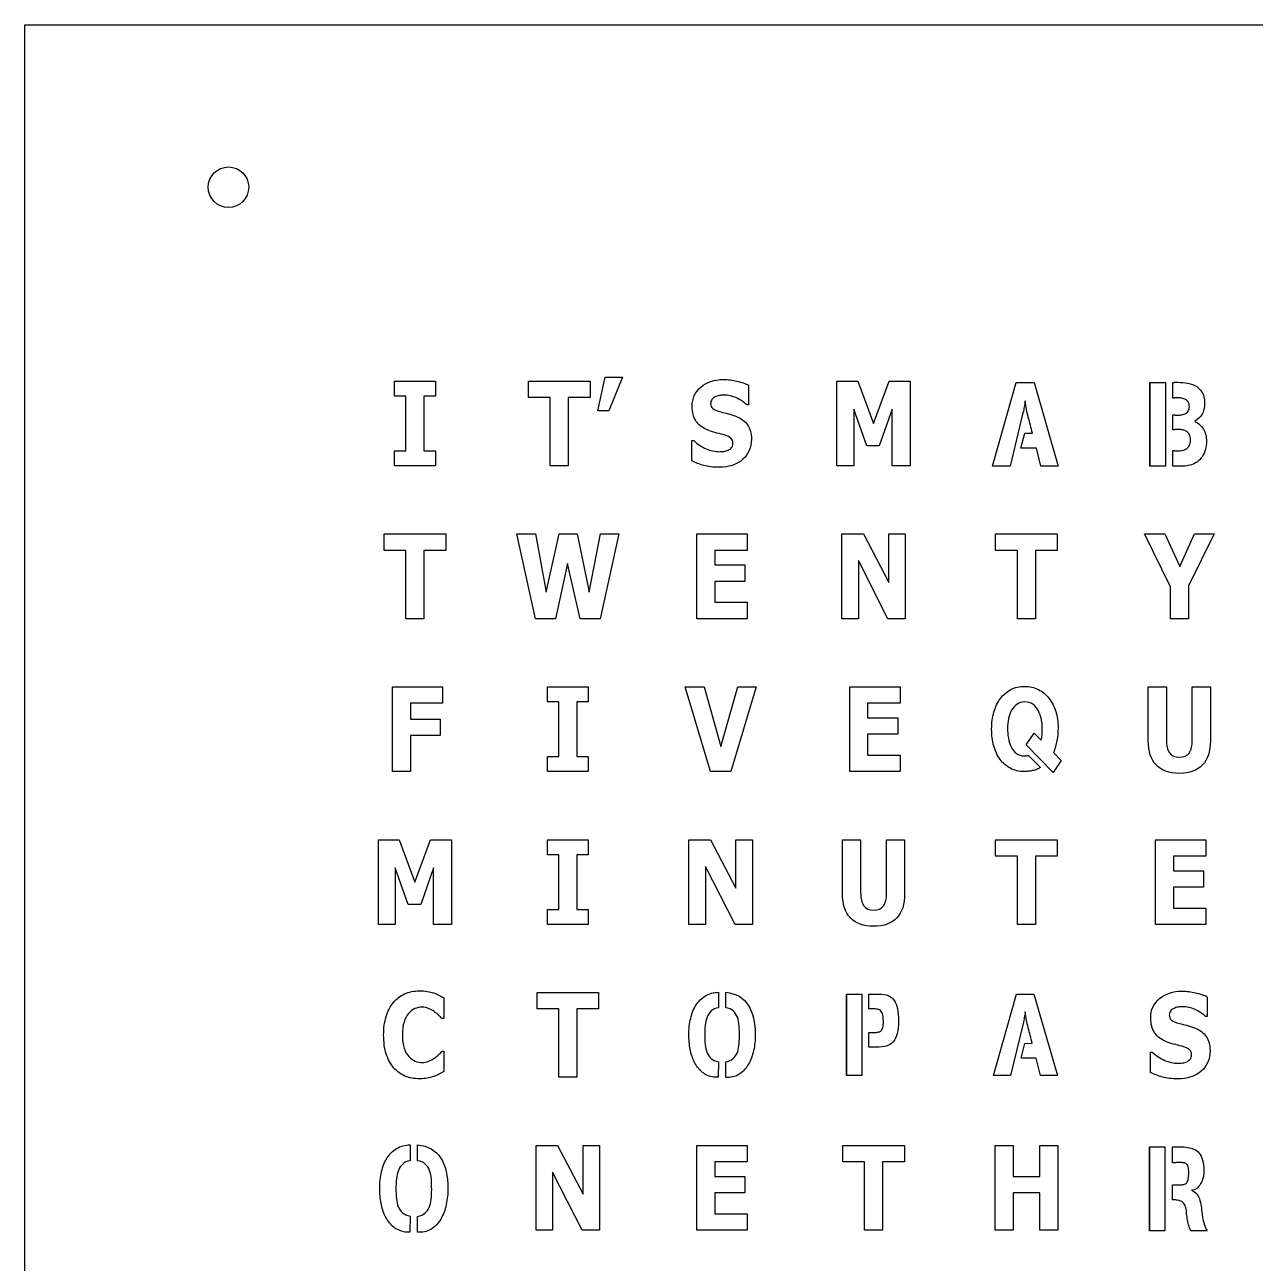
# Model space of a CAD drawing. Extents: x -435 to 1188, y -708 to 905.
# Drawn here: x -378.4 to 1.7, y 522.2 to 904.7 of the extents above; entities that cross this region are included whole.
import ezdxf

# ---------------------------------------------------------------- set-up
doc = ezdxf.new("R2010")
doc.units = 0
doc.layers.add('Layer_1', color=7, linetype='CONTINUOUS')

msp = doc.modelspace()

# ---------------------------------------------------------------- linework, layer by layer
at = {"layer": 'Layer_1', "color": 6}
for points in [[(-378.412518, 904.727591), (386.65832, 904.727591), (386.65832, 139.656753), (-378.412518, 139.656753)], [(-309.225001, 854.553339)]]:
    msp.add_lwpolyline(points, close=True, dxfattribs=at)
at = {"layer": 'Layer_1', "color": 1}
for points in [[(-193.81425, 795.84628), (-198.028747, 785.495624), (-201.417622, 785.495624), (-199.14438, 795.84628)], [(-251.563664, 768.503564), (-264.193469, 768.503564), (-264.193469, 773.14322), (-260.659544, 773.14322), (-260.659544, 790.02952), (-264.193469, 790.02952), (-264.193469, 794.668878), (-251.563664, 794.668878), (-251.563664, 790.02952), (-255.097589, 790.02952), (-255.097589, 773.14322), (-251.563664, 773.14322)], [(-203.793637, 789.608148), (-210.528494, 789.608148), (-210.528494, 768.504164), (-216.090547, 768.504164), (-216.090547, 789.608148), (-222.825419, 789.608148), (-222.825419, 794.66827), (-203.793637, 794.66827)], [(-104.893996, 768.503564), (-110.427353, 768.503564), (-110.427353, 786.022945), (-114.424823, 774.653525), (-118.262551, 774.653525), (-122.260321, 786.022945), (-122.260321, 768.503564), (-127.503578, 768.503564), (-127.503578, 794.66887), (-121.043828, 794.66887), (-116.191441, 781.542337), (-111.353948, 794.66887), (-104.893996, 794.66887)], [(-30.815304, 794.281203), (-25.998804, 794.281203), (-25.998804, 768.352816), (-30.815304, 768.352816)], [(-30.815304, 768.352816), (-30.815304, 794.281203)], [(-153.945098, 776.727534)], [(-13.696854, 773.567964)], [(-248.362413, 742.381647), (-255.097276, 742.381647), (-255.097276, 721.277651), (-260.659332, 721.277651), (-260.659332, 742.381647), (-267.394195, 742.381647), (-267.394195, 747.441762), (-248.362413, 747.441762)], [(-194.871487, 747.44236), (-200.679676, 721.277053), (-206.845512, 721.277053), (-210.702217, 738.322392), (-214.47309, 721.277053), (-220.623846, 721.277053), (-226.432091, 747.44236), (-220.627049, 747.44236), (-217.318025, 729.430443), (-213.338466, 747.44236), (-207.791206, 747.44236), (-204.015543, 729.430443), (-200.541685, 747.44236)], [(-155.205553, 721.27735), (-170.804268, 721.27735), (-170.804268, 747.442661), (-155.205553, 747.442661), (-155.205553, 742.381347), (-165.271124, 742.381347), (-165.271124, 737.865844), (-155.929238, 737.865844), (-155.929238, 732.804326), (-165.271124, 732.804326), (-165.271124, 726.337473), (-155.205553, 726.337473)], [(-106.392983, 721.27735), (-111.752391, 721.27735), (-120.906369, 739.236191), (-120.906369, 721.27735), (-126.00445, 721.27735), (-126.00445, 747.442661), (-119.355789, 747.442661), (-111.491376, 732.453445), (-111.491376, 747.442661), (-106.392983, 747.442661)], [(-59.456665, 742.381647), (-66.191244, 742.381647), (-66.191244, 721.277651), (-71.753499, 721.277651), (-71.753499, 742.381647), (-78.488362, 742.381647), (-78.488362, 747.441762), (-59.456665, 747.441762)], [(-10.947883, 747.44236), (-18.899235, 731.39879), (-18.899235, 721.277053), (-24.461291, 721.277053), (-24.461291, 731.082798), (-32.543518, 747.44236), (-26.210806, 747.44236), (-21.56125, 737.34872), (-17.065843, 747.44236)], [(-249.317688, 695.155135), (-259.2396, 695.155135), (-259.2396, 690.287652), (-250.042564, 690.287652), (-250.042564, 685.226434), (-259.2396, 685.226434), (-259.2396, 674.05115), (-264.771553, 674.05115), (-264.771553, 700.215253), (-249.317688, 700.215253)], [(-204.337134, 674.05085), (-216.966954, 674.05085), (-216.966954, 678.690198), (-213.43303, 678.690198), (-213.43303, 695.576494), (-216.966954, 695.576494), (-216.966954, 700.216151), (-204.337134, 700.216151), (-204.337134, 695.576494), (-207.871058, 695.576494), (-207.871058, 678.690198), (-204.337134, 678.690198)], [(-152.446082, 700.215851), (-160.310466, 674.050549), (-166.539487, 674.050549), (-174.403899, 700.215851), (-168.560816, 700.215851), (-163.347676, 681.848053), (-158.135301, 700.215851)], [(-107.979052, 674.05085), (-123.577682, 674.05085), (-123.577682, 700.216151), (-107.979052, 700.216151), (-107.979052, 695.154838), (-118.044595, 695.154838), (-118.044595, 690.639335), (-108.702709, 690.639335), (-108.702709, 685.578018), (-118.044595, 685.578018), (-118.044595, 679.110964), (-107.979052, 679.110964)], [(-246.573524, 626.824323), (-252.106866, 626.824323), (-252.106866, 644.343417), (-256.104454, 632.974285), (-259.942054, 632.974285), (-263.939839, 644.343417), (-263.939839, 626.824323), (-269.183112, 626.824323), (-269.183112, 652.989642), (-262.723351, 652.989642), (-257.870948, 639.863007), (-253.033455, 652.989642), (-246.573524, 652.989642)], [(-204.337134, 626.824323), (-216.966954, 626.824323), (-216.966954, 631.463703), (-213.43303, 631.463703), (-213.43303, 648.349976), (-216.966954, 648.349976), (-216.966954, 652.989642), (-204.337134, 652.989642), (-204.337134, 648.349976), (-207.871058, 648.349976), (-207.871058, 631.463703), (-204.337134, 631.463703)], [(-153.619483, 626.824323), (-158.97892, 626.824323), (-168.132869, 644.783173), (-168.132869, 626.824323), (-173.23098, 626.824323), (-173.23098, 652.989642), (-166.58229, 652.989642), (-158.717906, 638.000418), (-158.717906, 652.989642), (-153.619483, 652.989642)], [(-59.456665, 647.928626), (-66.191244, 647.928626), (-66.191244, 626.824635), (-71.753499, 626.824635), (-71.753499, 647.928626), (-78.488362, 647.928626), (-78.488362, 652.988741), (-59.456665, 652.988741)], [(-13.526022, 626.824323), (-29.124935, 626.824323), (-29.124935, 652.989642), (-13.526022, 652.989642), (-13.526022, 647.928325), (-23.591565, 647.928325), (-23.591565, 643.412823), (-14.249679, 643.412823), (-14.249679, 638.351509), (-23.591565, 638.351509), (-23.591565, 631.884449), (-13.526022, 631.884449)], [(-201.135855, 600.767438), (-207.870718, 600.767438), (-207.870718, 579.663444), (-213.432775, 579.663444), (-213.432775, 600.767438), (-220.167638, 600.767438), (-220.167638, 605.827848), (-201.135855, 605.827848)], [(-124.533553, 605.341451), (-119.876287, 605.341451), (-119.876287, 580.149841), (-124.533553, 580.149841)], [(-124.533553, 580.149841), (-124.533553, 605.341451)], [(-108.886961, 593.141589)], [(-153.260589, 587.907189)], [(-256.541357, 579.153718)], [(-200.846013, 532.371322), (-206.20542, 532.371322), (-215.35937, 550.330134), (-215.35937, 532.371322), (-220.45748, 532.371322), (-220.45748, 558.536632), (-213.808791, 558.536632), (-205.944406, 543.547394), (-205.944406, 558.536632), (-200.846013, 558.536632)], [(-155.205553, 532.371322), (-170.804268, 532.371322), (-170.804268, 558.536632), (-155.205553, 558.536632), (-155.205553, 553.475287), (-165.271124, 553.475287), (-165.271124, 548.95981), (-155.929238, 548.95981), (-155.929238, 543.898465), (-165.271124, 543.898465), (-165.271124, 537.431419), (-155.205553, 537.431419)], [(-106.682882, 553.475599), (-113.417745, 553.475599), (-113.417745, 532.371605), (-118.98, 532.371605), (-118.98, 553.475599), (-125.714665, 553.475599), (-125.714665, 558.536008), (-106.682882, 558.536008)], [(-59.304217, 532.371322), (-64.866472, 532.371322), (-64.866472, 543.898493), (-73.078554, 543.898493), (-73.078554, 532.371322), (-78.639704, 532.371322), (-78.639704, 558.536632), (-73.078554, 558.536632), (-73.078554, 548.95981), (-64.866472, 548.95981), (-64.866472, 558.536632), (-59.304217, 558.536632)], [(-30.983613, 558.148966), (-26.1972, 558.148966), (-26.1972, 532.220575), (-30.983613, 532.220575)], [(-30.983613, 532.220575), (-30.983613, 558.148966)], [(-248.21365, 540.302292)]]:
    msp.add_lwpolyline(points, close=True, dxfattribs=at)
for points in [[(-154.800015, 793.3861), (-154.800015, 787.359003), (-155.393715, 787.359003)], [(-70.053871, 784.886324), (-74.047441, 768.352814), (-79.474539, 768.352814), (-72.126984, 794.244423), (-66.639804, 794.244423), (-59.139294, 768.352814), (-64.505514, 768.352816)], [(-23.712564, 789.398703), (-23.742639, 794.28118), (-23.437734, 794.28118), (-23.376759, 794.28118)], [(-23.315559, 794.31808), (-22.980872, 794.31808)], [(-23.712564, 779.634053), (-23.712564, 784.294409)], [(-64.505514, 768.352816), (-65.908141, 773.900977), (-70.663666, 773.900977), (-69.504954, 778.561524), (-67.127836, 778.598611)], [(-172.383172, 770.04965), (-172.383172, 776.323767), (-171.774172, 776.323767)], [(-22.035024, 768.352815), (-22.614024, 768.352815), (-22.888839, 768.352815), (-23.163744, 768.352815), (-23.712564, 768.352815), (-23.712564, 773.198203)], [(-31.340608, 683.504095), (-31.340608, 700.21555), (-25.750573, 700.21555), (-25.750573, 683.891172)], [(-17.741112, 683.891172), (-17.741112, 700.21555), (-12.149972, 700.21555), (-12.149972, 683.522194)], [(-60.770041, 673.811126), (-69.105175, 682.268314), (-66.6432, 685.939093), (-64.448816, 683.743818)], [(-68.304472, 679.065383), (-64.65549, 675.358613)], [(-60.650929, 679.965074), (-58.278813, 677.48189), (-60.770041, 673.811126)], [(-125.793638, 636.277594), (-125.793638, 652.989041), (-120.203575, 652.989041), (-120.203575, 636.664662)], [(-112.19417, 636.664662), (-112.19417, 652.989041), (-106.603002, 652.989041), (-106.603002, 636.295685)], [(-164.13205, 605.882613), (-164.13205, 601.096229), (-164.13205, 601.060229)], [(-161.877827, 601.061022), (-161.877827, 605.883435)], [(-115.723502, 600.735067), (-117.444926, 600.735067), (-117.622942, 600.735067), (-117.622942, 605.341536), (-114.537883, 605.341536)], [(-70.024365, 596.236484), (-73.911061, 580.149841), (-79.190306, 580.149841), (-72.041698, 605.341479), (-66.702472, 605.341479), (-59.405896, 580.149841), (-64.626151, 580.149841)], [(-13.120441, 604.480059), (-13.120441, 598.453063), (-13.714157, 598.453063)], [(-248.907997, 604.159517), (-248.907997, 597.815438), (-249.545565, 597.815438)], [(-115.279824, 588.894922), (-117.622942, 588.894922), (-117.622942, 593.465419), (-116.139543, 593.465419)], [(-64.626151, 580.149841), (-65.990608, 585.548056), (-70.618054, 585.548056), (-69.490545, 590.082525), (-67.177417, 590.118525)], [(-249.48771, 587.658931), (-248.907997, 587.658931), (-248.907997, 581.402868)], [(-30.703606, 581.143895), (-30.703606, 587.417703), (-30.094611, 587.417703)], [(-12.26554, 587.821583), (-12.26554, 587.82147)], [(-164.132079, 584.397756), (-164.162041, 579.612166)], [(-161.343978, 579.576166), (-161.877798, 579.576166), (-161.877798, 584.362578)], [(-259.386945, 558.776386), (-259.386945, 553.857907), (-259.386945, 553.819923)], [(-257.069792, 553.820689), (-257.069792, 558.777152)], [(-23.757874, 553.22975), (-23.879764, 553.22975), (-23.879764, 558.149107)], [(-23.08714, 541.763353), (-23.362101, 541.763353), (-23.909839, 541.763353), (-23.848894, 546.423709)], [(-259.386973, 536.69563), (-259.417843, 531.777095)], [(-256.521798, 531.739933), (-257.06982, 531.739933), (-257.06982, 536.658383)], [(-13.179487, 532.219781), (-18.239868, 532.220575)]]:
    msp.add_lwpolyline(points, dxfattribs=at)
at = {"layer": 'Layer_1', "color": 6}
for points in [[(-321.743875, 854.553339), (-321.743875, 858.010331), (-318.94143, 860.812776), (-315.484438, 860.812776)], [(-315.484438, 860.812776), (-312.027446, 860.812776), (-309.225001, 858.010331), (-309.225001, 854.553339)], [(-315.484438, 848.293902), (-318.94143, 848.293902), (-321.743875, 851.096348), (-321.743875, 854.553339)], [(-309.225001, 854.553339), (-309.225001, 851.096348), (-312.027446, 848.293902), (-315.484438, 848.293902)]]:
    msp.add_open_spline(points, degree=3, dxfattribs=at)
at = {"layer": 'Layer_1', "color": 1}
for points in [[(-172.253115, 786.867168), (-172.253115, 789.303258), (-171.352312, 791.291695), (-169.552012, 792.83209)], [(-169.552012, 792.83209), (-167.75151, 794.372778), (-165.43638, 795.143523), (-162.607223, 795.143523)], [(-162.607223, 795.143523), (-161.187788, 795.143523), (-159.785355, 794.976573), (-158.399723, 794.642485)], [(-158.399723, 794.642485), (-157.013183, 794.308698), (-155.813678, 793.889935), (-154.800015, 793.3861)], [(-23.376759, 794.28118), (-23.376759, 794.306155), (-23.356659, 794.31808), (-23.315559, 794.31808)], [(-22.980872, 794.31808), (-22.004994, 794.31808), (-20.988534, 794.263105), (-19.931882, 794.152233)], [(-19.931882, 794.152233), (-18.875132, 794.04007), (-17.899554, 793.769163), (-17.004654, 793.3384)], [(-17.004654, 793.3384), (-16.111157, 792.906543), (-15.379194, 792.252865), (-14.809382, 791.37805)], [(-166.12605, 788.984463), (-166.396958, 788.626585), (-166.532115, 788.21962), (-166.532115, 787.76287)], [(-165.155573, 789.784098), (-165.532448, 789.608155), (-165.856335, 789.341245), (-166.12605, 788.984463)], [(-163.83081, 790.214058), (-164.289863, 790.138075), (-164.731613, 789.994128), (-165.155573, 789.784098)], [(-162.447375, 790.327915), (-162.91122, 790.327915), (-163.371968, 790.28989), (-163.83081, 790.214058)], [(-158.587553, 789.476403), (-159.84714, 790.04401), (-161.133908, 790.327915), (-162.447375, 790.327915)], [(-155.393715, 787.359003), (-156.262523, 788.202625), (-157.327178, 788.908488), (-158.587553, 789.476403)], [(-69.353101, 788.548105), (-69.454861, 787.93141), (-69.556036, 787.321615), (-69.657999, 786.717813)], [(-68.422209, 783.517979), (-68.880159, 785.145337), (-69.191056, 786.821778), (-69.353101, 788.548105)], [(-23.284704, 789.416628), (-23.345679, 789.404703), (-23.488734, 789.398703), (-23.712564, 789.398703)], [(-23.147852, 789.454653), (-23.178752, 789.441828), (-23.223827, 789.429678), (-23.284704, 789.416628)], [(-23.010699, 789.491703), (-23.071899, 789.478728), (-23.117859, 789.466803), (-23.147852, 789.454653)], [(-22.583934, 789.509778), (-22.807764, 789.509778), (-22.949814, 789.503778), (-23.010699, 789.491703)], [(-21.288369, 789.435603), (-21.745217, 789.484578), (-22.177074, 789.509778), (-22.583934, 789.509778)], [(-20.007797, 789.065823), (-20.403662, 789.262758), (-20.831619, 789.385713), (-21.288369, 789.435603)], [(-19.032219, 788.215105), (-19.286934, 788.584885), (-19.611924, 788.86879), (-20.007797, 789.065823)], [(-18.651347, 786.735595), (-18.651347, 787.352493), (-18.778307, 787.845325), (-19.032219, 788.215105)], [(-14.809382, 791.37805), (-14.240672, 790.502448), (-13.955867, 789.299845), (-13.955867, 787.771353)], [(-171.058417, 782.306579), (-171.855247, 783.531269), (-172.253115, 785.050664), (-172.253115, 786.867168)], [(-166.532115, 787.76287), (-166.532115, 787.072), (-166.315088, 786.541278), (-165.880133, 786.1723)], [(-165.880133, 786.1723), (-165.445478, 785.803623), (-164.624753, 785.466727), (-163.41795, 785.162632)], [(-163.41795, 785.162632), (-162.62622, 784.962899), (-161.865563, 784.769864), (-161.136803, 784.582027)], [(-161.136803, 784.582027), (-160.407953, 784.394984), (-159.62331, 784.137172), (-158.782485, 783.809279)], [(-69.657999, 786.717813), (-69.759766, 786.11311), (-69.891826, 785.502119), (-70.053871, 784.886324)], [(-23.712564, 784.294409), (-23.488734, 784.294409), (-23.341689, 784.288409), (-23.269712, 784.276484)], [(-23.269712, 784.276484), (-23.198837, 784.263509), (-23.147852, 784.245284), (-23.117859, 784.220384)], [(-23.117859, 784.220384), (-23.086659, 784.195484), (-23.036792, 784.177259), (-22.964814, 784.165409)], [(-22.523064, 784.146434), (-22.157184, 784.146434), (-21.751112, 784.165409), (-21.303362, 784.202534)], [(-21.303362, 784.202534), (-20.856519, 784.239434), (-20.434554, 784.350487), (-20.038682, 784.535227)], [(-20.038682, 784.535227), (-19.642014, 784.720259), (-19.312127, 784.984072), (-19.048014, 785.330062)], [(-19.048014, 785.330062), (-18.783099, 785.674945), (-18.651347, 786.143695), (-18.651347, 786.735595)], [(-14.718414, 784.460452), (-15.226449, 783.659617), (-15.958104, 782.925959), (-16.913687, 782.260079)], [(-13.955867, 787.771353), (-13.955867, 786.365815), (-14.210582, 785.262082), (-14.718414, 784.460452)], [(-167.139713, 779.398646), (-168.955208, 780.113508), (-170.261872, 781.082084), (-171.058417, 782.306579)], [(-158.782485, 783.809279), (-157.132238, 783.153299), (-155.912543, 782.259794), (-155.125905, 781.129169)], [(-155.125905, 781.129169), (-154.338968, 779.998546), (-153.945098, 778.532034), (-153.945098, 776.727534)], [(-67.127836, 778.598611), (-67.533609, 780.249862), (-67.965459, 781.890322), (-68.422209, 783.517979)], [(-22.964814, 784.165409), (-22.893939, 784.152434), (-22.746879, 784.146434), (-22.523064, 784.146434)], [(-16.913687, 782.260079), (-15.775067, 781.619392), (-14.901452, 780.799567), (-14.291657, 779.800999)], [(-164.598758, 778.616806), (-165.501263, 778.821937), (-166.347983, 779.081751), (-167.139713, 779.398646)], [(-162.027413, 777.957125), (-162.83814, 778.192047), (-163.69506, 778.411873), (-164.598758, 778.616806)], [(-160.267995, 776.999343), (-160.66896, 777.415304), (-161.254673, 777.735199), (-162.027413, 777.957125)], [(-159.666398, 775.515037), (-159.666398, 776.088845), (-159.86733, 776.583581), (-160.267995, 776.999343)], [(-153.945098, 776.727534), (-153.945098, 774.150287), (-154.845998, 772.056185), (-156.6462, 770.445518)], [(-23.269712, 779.653051), (-23.341712, 779.640053), (-23.488734, 779.634053), (-23.712564, 779.634053)], [(-23.102762, 779.689943), (-23.143862, 779.676848), (-23.198837, 779.664953), (-23.269712, 779.653051)], [(-22.934717, 779.727031), (-23.005892, 779.714033), (-23.061684, 779.701838), (-23.102762, 779.689943)], [(-22.491872, 779.744926), (-22.715994, 779.744926), (-22.863947, 779.738926), (-22.934717, 779.727031)], [(-21.044357, 779.653061), (-21.543392, 779.714044), (-22.025124, 779.744926), (-22.491872, 779.744926)], [(-19.687907, 779.227203), (-20.094864, 779.449029), (-20.546514, 779.590982), (-21.044357, 779.653061)], [(-18.681339, 778.247528), (-18.946052, 778.678285), (-19.280934, 779.005276), (-19.687907, 779.227203)], [(-18.285467, 776.5269), (-18.285467, 777.241862), (-18.418419, 777.815672), (-18.681339, 778.247528)], [(-14.291657, 779.800999), (-13.681862, 778.802131), (-13.376964, 777.525756), (-13.376964, 775.972072)], [(-171.774172, 776.323767), (-170.626552, 775.210137), (-169.339185, 774.355419), (-167.915558, 773.757517)], [(-167.915558, 773.757517), (-166.49103, 773.160815), (-165.122385, 772.861819), (-163.808925, 772.861819)], [(-163.808925, 772.861819), (-163.470938, 772.861819), (-163.026278, 772.896709), (-162.476258, 772.966679)], [(-162.476258, 772.966679), (-161.925645, 773.037757), (-161.476793, 773.154817), (-161.129708, 773.318571)], [(-161.129708, 773.318571), (-160.704953, 773.529691), (-160.354965, 773.792407), (-160.079265, 774.109498)], [(-160.079265, 774.109498), (-159.804353, 774.4252), (-159.666398, 774.894138), (-159.666398, 775.515037)], [(-23.712564, 773.198203), (-23.508632, 773.198203), (-23.381679, 773.192203), (-23.330589, 773.180008)], [(-23.330589, 773.180008), (-23.280714, 773.167011), (-23.249619, 773.155116), (-23.239622, 773.143221)], [(-23.239622, 773.143221), (-23.229647, 773.130126), (-23.198822, 773.118231), (-23.147852, 773.106028)], [(-23.147852, 773.106028), (-23.097677, 773.093031), (-22.960809, 773.087136), (-22.735794, 773.087136)], [(-22.735794, 773.087136), (-22.249044, 773.087136), (-21.741219, 773.118223), (-21.212402, 773.180009)], [(-21.212402, 773.180009), (-20.683674, 773.240992), (-20.205632, 773.395139), (-19.778874, 773.64196)], [(-19.778874, 773.64196), (-19.352117, 773.887881), (-18.997037, 774.239862), (-18.712224, 774.696604)], [(-18.712224, 774.696604), (-18.427217, 775.152556), (-18.285467, 775.762354), (-18.285467, 776.5269)], [(-13.696892, 773.56798), (-13.910822, 772.778242), (-14.220819, 772.063583), (-14.626577, 771.422593)], [(-13.376964, 775.972072), (-13.376964, 775.158542), (-13.484027, 774.357703), (-13.696854, 773.567964)], [(-168.653213, 768.600236), (-169.981867, 768.98111), (-171.22446, 769.463944), (-172.383172, 770.04965)], [(-156.6462, 770.445518), (-158.447603, 768.834251), (-160.89279, 768.029527), (-163.982963, 768.029527)], [(-16.151169, 769.777346), (-16.719887, 769.370381), (-17.330792, 769.055579), (-17.980569, 768.833451)], [(-14.626577, 771.422593), (-15.074334, 770.732828), (-15.582167, 770.184212), (-16.151169, 769.777346)], [(-163.982963, 768.029527), (-165.769373, 768.029527), (-167.325855, 768.219364), (-168.653213, 768.600236)], [(-19.992804, 768.426795), (-20.683674, 768.377813), (-21.364344, 768.352815), (-22.035024, 768.352815)], [(-17.980569, 768.833451), (-18.631254, 768.611534), (-19.301934, 768.475772), (-19.992804, 768.426795)], [(-73.821657, 699.362617), (-72.556951, 700.033302), (-71.112331, 700.370285), (-69.490885, 700.370285)], [(-69.490885, 700.370285), (-67.948498, 700.370285), (-66.543874, 700.046399), (-65.278375, 699.398608)], [(-79.041912, 692.416933), (-78.587943, 694.024497), (-77.920072, 695.415832), (-77.039376, 696.591538)], [(-77.039376, 696.591538), (-76.160863, 697.766045), (-75.087213, 698.690752), (-73.821657, 699.362617)], [(-65.278375, 699.398608), (-64.013698, 698.750818), (-62.931175, 697.85702), (-62.030353, 696.717606)], [(-62.030353, 696.717606), (-61.130665, 695.577883), (-60.434079, 694.221434), (-59.939065, 692.650955)], [(-79.72458, 687.162682), (-79.72458, 689.056948), (-79.497524, 690.80936), (-79.041912, 692.416933)], [(-73.569855, 693.028743), (-74.014498, 692.261095), (-74.336372, 691.391381), (-74.533323, 690.419704)], [(-71.893191, 694.882218), (-72.566164, 694.414383), (-73.124986, 693.796385), (-73.569855, 693.028743)], [(-69.461008, 695.583895), (-70.410898, 695.583895), (-71.221635, 695.350065), (-71.893191, 694.882218)], [(-66.954841, 694.828136), (-67.636715, 695.331977), (-68.47234, 695.583895), (-69.461008, 695.583895)], [(-65.293483, 692.848805), (-65.719332, 693.663423), (-66.272258, 694.324309), (-66.954841, 694.828136)], [(-64.373698, 690.113712), (-64.561918, 691.121366), (-64.86874, 692.032969), (-65.293483, 692.848805)], [(-59.939065, 692.650955), (-59.445411, 691.079377), (-59.197493, 689.382036), (-59.197493, 687.558546)], [(-74.533323, 690.419704), (-74.731465, 689.448027), (-74.830309, 688.458259), (-74.830309, 687.450588)], [(-64.091934, 687.054724), (-64.091934, 688.086484), (-64.185761, 689.106041), (-64.373698, 690.113712)], [(-79.056709, 681.962496), (-79.50155, 683.557874), (-79.72458, 685.291297), (-79.72458, 687.162682)], [(-74.830309, 687.450588), (-74.830309, 686.442925), (-74.741301, 685.42927), (-74.563285, 684.409705)], [(-64.448816, 683.743818), (-64.310769, 684.295534), (-64.215808, 684.847564), (-64.165918, 685.39928)], [(-64.165918, 685.39928), (-64.117729, 685.950993), (-64.091934, 686.503009), (-64.091934, 687.054724)], [(-59.197493, 687.558546), (-59.217335, 686.215094), (-59.336391, 684.907319), (-59.55429, 683.63585)], [(-77.114438, 677.823882), (-77.965172, 678.987396), (-78.612038, 680.366826), (-79.056709, 681.962496)], [(-74.563285, 684.409705), (-74.385269, 683.389842), (-74.08834, 682.472352), (-73.67349, 681.656516)], [(-73.67349, 681.656516), (-73.257732, 680.840688), (-72.714019, 680.175005), (-72.042123, 679.659281)], [(-59.55429, 683.63585), (-59.771424, 682.364369), (-60.137178, 681.14078), (-60.650929, 679.965074)], [(-28.915512, 676.08856), (-30.532762, 677.8112), (-31.340608, 680.283274), (-31.340608, 683.504095)], [(-25.750573, 683.891172), (-25.750573, 682.075578), (-25.43658, 680.722233), (-24.808677, 679.832418)], [(-18.703701, 679.779439), (-18.061909, 680.634056), (-17.741112, 682.0048), (-17.741112, 683.891172)], [(-12.149972, 683.522194), (-12.149972, 680.289273), (-12.961814, 677.8112), (-14.58326, 676.08856)], [(-73.954602, 675.070693), (-75.211087, 675.742566), (-76.264639, 676.660056), (-77.114438, 677.823882)], [(-72.042123, 679.659281), (-71.370255, 679.142457), (-70.538542, 678.88544), (-69.549874, 678.88544)], [(-69.549874, 678.88544), (-69.174992, 678.88544), (-68.759206, 678.945506), (-68.304472, 679.065383)], [(-24.808677, 679.832418), (-24.180973, 678.941824), (-23.162315, 678.496969), (-21.752787, 678.496969)], [(-21.752787, 678.496969), (-20.362252, 678.496969), (-19.346683, 678.923628), (-18.703701, 679.779439)], [(-69.668929, 674.06303), (-71.270476, 674.06303), (-72.699817, 674.398814), (-73.954602, 675.070693)], [(-68.423443, 674.13503), (-68.87829, 674.087096), (-69.29314, 674.06303), (-69.668929, 674.06303)], [(-67.073783, 674.350945), (-67.517546, 674.254879), (-67.968397, 674.184013), (-68.423443, 674.13503)], [(-65.78331, 674.746817), (-66.198189, 674.579885), (-66.628035, 674.44702), (-67.073783, 674.350945)], [(-64.65549, 675.358613), (-64.992387, 675.118604), (-65.367354, 674.914861), (-65.78331, 674.746817)], [(-21.752787, 673.505628), (-24.910639, 673.505628), (-27.298035, 674.367335), (-28.915512, 676.08856)], [(-14.58326, 676.08856), (-16.205528, 674.367335), (-18.594935, 673.505628), (-21.752787, 673.505628)], [(-123.368343, 628.862065), (-124.98582, 630.584679), (-125.793638, 633.056774), (-125.793638, 636.277594)], [(-120.203575, 636.664662), (-120.203575, 634.849063), (-119.889694, 633.495719), (-119.261707, 632.605923)], [(-113.156731, 632.552944), (-112.514939, 633.407561), (-112.19417, 634.778282), (-112.19417, 636.664662)], [(-106.603002, 636.295685), (-106.603002, 633.062755), (-107.414844, 630.584679), (-109.03629, 628.862065)], [(-119.261707, 632.605923), (-118.634031, 631.715306), (-117.615345, 631.270352), (-116.205817, 631.270352)], [(-116.205817, 631.270352), (-114.815395, 631.270352), (-113.799713, 631.697107), (-113.156731, 632.552944)], [(-116.205817, 626.279107), (-119.363669, 626.279107), (-121.751093, 627.14084), (-123.368343, 628.862065)], [(-109.03629, 628.862065), (-110.658557, 627.14084), (-113.047965, 626.279107), (-116.205817, 626.279107)], [(-264.550592, 602.700837), (-263.613997, 603.860433), (-262.45338, 604.756153), (-261.066841, 605.388931)], [(-261.066841, 605.388931), (-259.682315, 606.021766), (-258.167906, 606.337602), (-256.526362, 606.337602)], [(-256.526362, 606.337602), (-255.619559, 606.337602), (-254.800913, 606.27609), (-254.071276, 606.153633)], [(-254.071276, 606.153633), (-253.342403, 606.030893), (-252.668551, 605.869914), (-252.050854, 605.669873)], [(-252.050854, 605.669873), (-251.404157, 605.44792), (-250.817357, 605.198953), (-250.291332, 604.923256)], [(-250.291332, 604.923256), (-249.765704, 604.648295), (-249.303855, 604.393319), (-248.907997, 604.159517)], [(-171.013663, 601.959917), (-170.261915, 603.134424), (-169.313443, 604.070141), (-168.166715, 604.76701)], [(-168.166715, 604.76701), (-167.020186, 605.46266), (-165.674438, 605.834452), (-164.13205, 605.882613)], [(-161.877827, 605.883435), (-158.713965, 605.547331), (-156.400526, 604.23387), (-154.937225, 601.942541)], [(-114.537883, 605.341536), (-113.430246, 605.341536), (-112.490561, 605.179678), (-111.71982, 604.855791)], [(-111.71982, 604.855791), (-110.94908, 604.531904), (-110.325373, 604.039952), (-109.850428, 603.380273)], [(-27.872447, 603.926339), (-26.071965, 605.466827), (-23.756825, 606.237567), (-20.927849, 606.237567)], [(-20.927849, 606.237567), (-19.50823, 606.237567), (-18.105789, 606.070607), (-16.720157, 605.736827)], [(-16.720157, 605.736827), (-15.333619, 605.402736), (-14.13411, 604.983889), (-13.120441, 604.480059)], [(-266.780948, 598.360144), (-266.269238, 600.046531), (-265.526476, 601.494015), (-264.550592, 602.700837)], [(-257.903008, 600.830509), (-258.607757, 600.531567), (-259.259443, 600.037914), (-259.858261, 599.347904)], [(-255.671745, 601.277363), (-256.454391, 601.277363), (-257.19823, 601.12741), (-257.903008, 600.830509)], [(-253.6884, 600.892616), (-254.306183, 601.148301), (-254.966967, 601.277363), (-255.671745, 601.277363)], [(-251.963773, 599.948878), (-252.495694, 600.321548), (-253.069512, 600.63557), (-253.6884, 600.892616)], [(-172.705096, 597.821306), (-172.329335, 599.404796), (-171.765524, 600.784219), (-171.013663, 601.959917)], [(-164.13205, 601.060229), (-165.04166, 600.94004), (-165.773594, 600.622361), (-166.327342, 600.106342)], [(-159.549676, 600.107164), (-160.112409, 600.623183), (-160.889159, 600.94089), (-161.877827, 601.061022)], [(-154.937225, 601.942541), (-153.473613, 599.651495), (-152.741962, 596.586307), (-152.741962, 592.7478)], [(-114.359868, 600.41118), (-114.73594, 600.62718), (-115.190674, 600.735067), (-115.723502, 600.735067)], [(-109.850428, 603.380273), (-109.376589, 602.720594), (-109.030904, 601.868783), (-108.812976, 600.825123)], [(-108.812976, 600.825123), (-108.594992, 599.781463), (-108.487106, 598.539775), (-108.487106, 597.100257)], [(-30.573553, 597.961422), (-30.573553, 600.397602), (-29.672957, 602.385936), (-27.872447, 603.926339)], [(-23.476025, 600.878471), (-23.852891, 600.70244), (-24.176778, 600.435501), (-24.446494, 600.078506)], [(-22.151452, 601.308317), (-22.610296, 601.232065), (-23.052047, 601.088065), (-23.476025, 600.878471)], [(-20.767805, 601.42227), (-21.231666, 601.42227), (-21.692409, 601.384285), (-22.151452, 601.308317)], [(-16.908009, 600.57043), (-18.167584, 601.138267), (-19.454343, 601.42227), (-20.767805, 601.42227)], [(-267.548598, 592.71917), (-267.548598, 594.793451), (-267.29263, 596.672736), (-266.780948, 598.360144)], [(-259.858261, 599.347904), (-260.428054, 598.681167), (-260.888797, 597.798402), (-261.240803, 596.699807)], [(-250.566236, 598.811193), (-250.977118, 599.196024), (-251.442935, 599.576065), (-251.963773, 599.948878)], [(-249.545565, 597.815438), (-249.815424, 598.094367), (-250.156488, 598.426446), (-250.566236, 598.811193)], [(-173.267915, 592.747007), (-173.267915, 594.546383), (-173.081112, 596.237844), (-172.705096, 597.821306)], [(-167.617786, 598.198966), (-167.923814, 597.443221), (-168.126718, 596.597703), (-168.225591, 595.662015)], [(-166.327342, 600.106342), (-166.881033, 599.590607), (-167.310907, 598.954711), (-167.617786, 598.198966)], [(-158.273915, 598.146015), (-158.561008, 598.937731), (-158.98578, 599.591429), (-159.549676, 600.107164)], [(-157.739187, 595.482893), (-157.809203, 596.466459), (-157.987219, 597.35427), (-158.273915, 598.146015)], [(-113.484246, 599.277662), (-113.692309, 599.817463), (-113.984192, 600.195237), (-114.359868, 600.41118)], [(-113.173455, 596.884342), (-113.173455, 597.940191), (-113.277487, 598.737832), (-113.484246, 599.277662)], [(-113.351471, 595.048966), (-113.232416, 595.50489), (-113.173455, 596.116692), (-113.173455, 596.884342)], [(-108.487106, 597.100257), (-108.487106, 595.516796), (-108.62005, 594.197438), (-108.886961, 593.141589)], [(-69.639591, 598.018002), (-69.73852, 597.429983), (-69.866646, 596.835189), (-70.024365, 596.236484)], [(-69.342576, 599.799322), (-69.441506, 599.199397), (-69.540435, 598.605709), (-69.639591, 598.018002)], [(-68.437786, 594.904937), (-68.882655, 596.488399), (-69.184743, 598.119766), (-69.342576, 599.799322)], [(-29.378863, 593.400846), (-30.175682, 594.625328), (-30.573553, 596.14501), (-30.573553, 597.961422)], [(-24.446494, 600.078506), (-24.717487, 599.720632), (-24.852557, 599.313974), (-24.852557, 598.856915)], [(-24.852557, 598.856915), (-24.852557, 598.166339), (-24.635424, 597.635523), (-24.200589, 597.266651)], [(-24.200589, 597.266651), (-23.765811, 596.897665), (-22.945181, 596.560796), (-21.738586, 596.256978)], [(-13.714157, 598.453063), (-14.582976, 599.296966), (-15.647613, 600.002537), (-16.908009, 600.57043)], [(-261.240803, 596.699807), (-261.593575, 595.601126), (-261.769606, 594.268843), (-261.769606, 592.702304)], [(-168.225591, 595.662015), (-168.324803, 594.726326), (-168.373559, 593.754638), (-168.373559, 592.747007)], [(-157.63629, 592.423885), (-157.63629, 593.479451), (-157.671156, 594.498109), (-157.739187, 595.482893)], [(-116.139543, 593.465419), (-115.645606, 593.465419), (-115.209751, 593.495467), (-114.833792, 593.555561)], [(-114.833792, 593.555561), (-114.459109, 593.615656), (-114.147099, 593.765608), (-113.900088, 594.005306)], [(-113.900088, 594.005306), (-113.653191, 594.2454), (-113.469335, 594.593296), (-113.351471, 595.048966)], [(-108.886961, 593.141504), (-109.153984, 592.08506), (-109.564724, 591.240364), (-110.117339, 590.60444)], [(-67.177417, 590.118525), (-67.573276, 591.726081), (-67.992945, 593.321448), (-68.437786, 594.904937)], [(-25.460135, 590.492896), (-27.275641, 591.207567), (-28.582328, 592.176137), (-29.378863, 593.400846)], [(-21.738586, 596.256978), (-20.946841, 596.056852), (-20.186022, 595.863926), (-19.457263, 595.676074)], [(-19.457263, 595.676074), (-18.728391, 595.488988), (-17.943761, 595.23112), (-17.102948, 594.90335)], [(-17.102948, 594.90335), (-15.452589, 594.247555), (-14.232983, 593.353848), (-13.44634, 592.223221)], [(-266.744976, 586.833029), (-267.280894, 588.531548), (-267.548598, 590.493917), (-267.548598, 592.71917)], [(-261.769606, 592.702304), (-261.769606, 591.064758), (-261.579685, 589.697211), (-261.197717, 588.597709)], [(-172.86806, 588.338254), (-173.135083, 589.764789), (-173.267915, 591.235489), (-173.267915, 592.747007)], [(-168.373559, 592.747007), (-168.373559, 591.643252), (-168.329622, 590.629583), (-168.240614, 589.7058)], [(-168.240614, 589.7058), (-168.151606, 588.781196), (-167.95885, 587.96649), (-167.662006, 587.258622)], [(-158.377975, 587.079473), (-158.080961, 587.763246), (-157.884038, 588.549095), (-157.784258, 589.436906)], [(-157.784258, 589.436906), (-157.685046, 590.323498), (-157.63629, 591.320159), (-157.63629, 592.423885)], [(-152.741962, 592.7478), (-152.741962, 591.092339), (-152.914876, 589.477668), (-153.260589, 587.907189)], [(-112.238646, 589.272893), (-113.098365, 589.020893), (-114.113112, 588.894922), (-115.279824, 588.894922)], [(-110.117339, 590.60444), (-110.672164, 589.968572), (-111.378926, 589.524808), (-112.238646, 589.272893)], [(-22.919102, 589.711044), (-23.82171, 589.915989), (-24.668419, 590.175785), (-25.460135, 590.492896)], [(-20.347852, 589.051366), (-21.158589, 589.286358), (-22.015502, 589.506213), (-22.919102, 589.711044)], [(-13.44634, 592.223221), (-12.659414, 591.092509), (-12.26554, 589.62609), (-12.26554, 587.821583)], [(-264.477713, 582.580437), (-265.453398, 583.715939), (-266.209143, 585.133602), (-266.744976, 586.833029)], [(-261.197717, 588.597709), (-260.816032, 587.499936), (-260.335984, 586.6333), (-259.756186, 586.003441)], [(-259.756186, 586.003441), (-259.167373, 585.359665), (-258.510784, 584.900793), (-257.786844, 584.626824)], [(-253.637405, 584.58198), (-252.97543, 584.825759), (-252.364847, 585.158717), (-251.804835, 585.578641)], [(-251.804835, 585.578641), (-251.332186, 585.916446), (-250.892135, 586.277438), (-250.486356, 586.662241)], [(-250.486356, 586.662241), (-250.081398, 587.047073), (-249.748724, 587.378868), (-249.48771, 587.658931)], [(-171.607663, 584.433756), (-172.18148, 585.608263), (-172.60115, 586.909848), (-172.86806, 588.338254)], [(-167.662006, 587.258622), (-167.36502, 586.551038), (-166.940249, 585.957123), (-166.386246, 585.477416)], [(-166.386246, 585.477416), (-165.833405, 584.996462), (-165.081657, 584.636575), (-164.132079, 584.397756)], [(-161.877798, 584.362578), (-160.94812, 584.578578), (-160.20737, 584.913407), (-159.65365, 585.370238)], [(-159.65365, 585.370238), (-159.099619, 585.825), (-158.674876, 586.3957), (-158.377975, 587.079473)], [(-153.260561, 587.907189), (-153.606557, 586.335917), (-154.131364, 584.931293), (-154.83325, 583.696607)], [(-30.094611, 587.417703), (-28.947005, 586.304084), (-27.659622, 585.449381), (-26.236006, 584.85147)], [(-18.588643, 588.093596), (-18.989405, 588.509353), (-19.575099, 588.829243), (-20.347852, 589.051366)], [(-17.986847, 586.609092), (-17.986847, 587.182909), (-18.18754, 587.67764), (-18.588643, 588.093596)], [(-18.399713, 585.203561), (-18.124753, 585.519454), (-17.986847, 585.988191), (-17.986847, 586.609092)], [(-12.26554, 587.82147), (-12.26554, 585.24455), (-13.166334, 583.150115), (-14.966646, 581.539781)], [(-260.979789, 580.01426), (-262.337443, 580.589211), (-263.502935, 581.443829), (-264.477713, 582.580437)], [(-257.786844, 584.626824), (-257.062195, 584.351013), (-256.348403, 584.213958), (-255.643654, 584.213958)], [(-255.643654, 584.213958), (-254.966967, 584.213958), (-254.298189, 584.336981), (-253.637405, 584.58198)], [(-169.382324, 581.42855), (-170.291906, 582.256267), (-171.033761, 583.25803), (-171.607663, 584.433756)], [(-154.83325, 583.696607), (-155.53491, 582.460021), (-156.42462, 581.465344), (-157.502268, 580.709599)], [(-26.236006, 584.85147), (-24.811455, 584.254663), (-23.442831, 583.955778), (-22.12937, 583.955778)], [(-14.966646, 581.539781), (-16.768035, 579.9282), (-19.213228, 579.123473), (-22.303417, 579.123473)], [(-22.12937, 583.955778), (-21.791565, 583.955778), (-21.346724, 583.990928), (-20.79669, 584.060944)], [(-20.79669, 584.060944), (-20.246088, 584.13181), (-19.797222, 584.248881), (-19.450148, 584.412922)], [(-19.450148, 584.412922), (-19.025376, 584.623819), (-18.675411, 584.886761), (-18.399713, 585.203561)], [(-256.541357, 579.15369), (-258.143839, 579.15369), (-259.623326, 579.4405), (-260.979789, 580.01426)], [(-253.992189, 579.346758), (-254.609887, 579.217498), (-255.459798, 579.153718), (-256.541357, 579.153718)], [(-252.007767, 579.909548), (-252.712517, 579.663501), (-253.374406, 579.475763), (-253.992189, 579.346758)], [(-250.458293, 580.577136), (-250.950217, 580.319467), (-251.46703, 580.096295), (-252.007767, 579.909548)], [(-248.907997, 581.402868), (-249.44862, 581.110163), (-249.965546, 580.83506), (-250.458293, 580.577136)], [(-166.089317, 579.755315), (-167.376076, 580.04323), (-168.472715, 580.600833), (-169.382324, 581.42855)], [(-165.140816, 579.629174), (-165.457616, 579.640512), (-165.773594, 579.683315), (-166.089317, 579.755315)], [(-164.162041, 579.612166), (-164.497833, 579.612166), (-164.824923, 579.617835), (-165.140816, 579.629174)], [(-157.502268, 580.709599), (-158.580794, 579.953854), (-159.860466, 579.576166), (-161.343978, 579.576166)], [(-26.973865, 579.694399), (-28.302321, 580.075262), (-29.544888, 580.558115), (-30.703606, 581.143895)], [(-22.303417, 579.123473), (-24.089698, 579.123473), (-25.646287, 579.313394), (-26.973865, 579.694399)], [(-263.533465, 557.629574), (-262.354961, 558.345407), (-260.972419, 558.727375), (-259.386945, 558.776386)], [(-257.069792, 558.777152), (-253.81868, 558.43226), (-251.440668, 557.081495), (-249.935981, 554.727492)], [(-268.198129, 550.490944), (-267.812164, 552.118597), (-267.232337, 553.537111), (-266.459613, 554.745718)], [(-266.459613, 554.745718), (-265.687965, 555.953221), (-264.712082, 556.914903), (-263.533465, 557.629574)], [(-249.935981, 554.727492), (-248.432683, 552.372156), (-247.67983, 549.222213), (-247.67983, 545.277407)], [(-23.879764, 558.149107), (-23.087112, 558.123596), (-22.29429, 558.117926), (-21.501751, 558.129265)], [(-21.501751, 558.129265), (-20.708816, 558.143438), (-19.957068, 558.092131), (-19.245487, 557.982147)], [(-19.245487, 557.982147), (-18.534529, 557.871312), (-17.863739, 557.686267), (-17.234164, 557.426443)], [(-17.234164, 557.426443), (-16.60337, 557.16849), (-16.065553, 556.760556), (-15.617509, 556.206837)], [(-15.617509, 556.206837), (-15.170655, 555.650821), (-14.814765, 554.930254), (-14.550945, 554.042443)], [(-262.969852, 550.880027), (-263.284753, 550.103249), (-263.492674, 549.234459), (-263.594466, 548.272663)], [(-261.643209, 552.840355), (-262.211924, 552.309341), (-262.654753, 551.656748), (-262.969852, 550.880027)], [(-259.386945, 553.819923), (-260.322633, 553.6969), (-261.074381, 553.36998), (-261.643209, 552.840355)], [(-254.676501, 552.84112), (-255.256214, 553.370745), (-256.05394, 553.697722), (-257.069792, 553.820689)], [(-253.365931, 550.824695), (-253.660847, 551.638522), (-254.09778, 552.310078), (-254.676501, 552.84112)], [(-22.645332, 553.2666), (-23.021121, 553.241089), (-23.392006, 553.22975), (-23.757874, 553.22975)], [(-21.501723, 553.303734), (-21.887603, 553.303734), (-22.269373, 553.289561), (-22.645332, 553.2666)], [(-20.359106, 553.211608), (-20.693792, 553.272553), (-21.074655, 553.303734), (-21.501723, 553.303734)], [(-19.520391, 552.822837), (-19.744328, 553.019844), (-20.02303, 553.14953), (-20.359106, 553.211608)], [(-19.016561, 551.917139), (-19.12938, 552.323004), (-19.29634, 552.624695), (-19.520391, 552.822837)], [(-18.8496, 550.270493), (-18.8496, 550.960248), (-18.905443, 551.509063), (-19.016561, 551.917139)], [(-14.550945, 554.042443), (-14.287039, 553.15466), (-14.15418, 552.045237), (-14.15418, 550.713662)], [(-268.776737, 545.27667), (-268.776737, 547.126163), (-268.583981, 548.863574), (-268.198129, 550.490944)], [(-263.594466, 548.272663), (-263.696513, 547.311208), (-263.746687, 546.312336), (-263.746687, 545.27667)], [(-252.817002, 548.088695), (-252.889002, 549.099274), (-253.070986, 550.011067), (-253.365931, 550.824695)], [(-252.710986, 544.944733), (-252.710986, 546.029183), (-252.746135, 547.07684), (-252.817002, 548.088695)], [(-20.388926, 546.515835), (-20.013165, 546.602859), (-19.708271, 546.780874), (-19.474243, 547.052547)], [(-19.474243, 547.052547), (-19.240384, 547.323539), (-19.077477, 547.712537), (-18.986513, 548.217161)], [(-18.986513, 548.217161), (-18.895521, 548.723004), (-18.8496, 549.406748), (-18.8496, 550.270493)], [(-14.412983, 548.697237), (-14.58703, 547.994471), (-14.840844, 547.347775), (-15.175843, 546.755873)], [(-14.15418, 550.713662), (-14.15418, 550.07187), (-14.241203, 549.401107), (-14.412983, 548.697237)], [(-268.365883, 540.745262), (-268.639994, 542.211681), (-268.776737, 543.722377), (-268.776737, 545.27667)], [(-263.746687, 545.27667), (-263.746687, 544.142046), (-263.701616, 543.099492), (-263.60949, 542.150821)], [(-252.863206, 541.87467), (-252.761159, 542.786263), (-252.710986, 543.810109), (-252.710986, 544.944733)], [(-247.67983, 545.277407), (-247.67983, 543.575174), (-247.85898, 541.916622), (-248.21365, 540.302292)], [(-23.848894, 546.423709), (-23.504003, 546.423709), (-23.163109, 546.41804), (-22.828252, 546.403867)], [(-22.828252, 546.403867), (-22.492346, 546.392528), (-22.152359, 546.386859), (-21.806674, 546.386859)], [(-21.806674, 546.386859), (-21.237676, 546.386859), (-20.764913, 546.429945), (-20.388926, 546.515835)], [(-16.380425, 545.29535), (-16.847178, 544.912503), (-17.376208, 544.721561), (-17.965899, 544.721561)], [(-17.965899, 544.721561), (-17.863852, 544.671671), (-17.761805, 544.622632), (-17.660126, 544.573593)], [(-17.660126, 544.573593), (-17.558929, 544.523703), (-17.456882, 544.474663), (-17.355203, 544.425624)], [(-17.355203, 544.425624), (-16.766419, 544.129829), (-16.308454, 543.673876), (-15.983461, 543.057)], [(-15.175843, 546.755873), (-15.511606, 546.164197), (-15.912595, 545.676241), (-16.380425, 545.29535)], [(-267.069402, 536.732707), (-267.659121, 537.94021), (-268.090951, 539.277652), (-268.365883, 540.745262)], [(-263.60949, 542.150821), (-263.518498, 541.201215), (-263.319591, 540.363293), (-263.014668, 539.635555)], [(-263.014668, 539.635555), (-262.709773, 538.907901), (-262.273124, 538.298084), (-261.704126, 537.804147)], [(-254.783594, 537.694956), (-254.214567, 538.162786), (-253.777918, 538.748793), (-253.473024, 539.451558)], [(-253.473024, 539.451558), (-253.168129, 540.154323), (-252.965197, 540.96197), (-252.863206, 541.87467)], [(-248.213679, 540.302292), (-248.56954, 538.686827), (-249.108265, 537.244078), (-249.829115, 535.97461)], [(-22.812463, 541.726219), (-22.91451, 541.748896), (-23.006353, 541.763353), (-23.08714, 541.763353)], [(-22.263562, 541.652235), (-22.528602, 541.674912), (-22.711323, 541.701274), (-22.812463, 541.726219)], [(-20.648098, 540.96764), (-21.01388, 541.325542), (-21.552888, 541.553363), (-22.263562, 541.652235)], [(-19.855474, 539.655085), (-20.018466, 540.17272), (-20.282202, 540.610559), (-20.648098, 540.96764)], [(-19.535556, 537.916569), (-19.58658, 538.557256), (-19.693446, 539.137082), (-19.855474, 539.655085)], [(-15.983461, 543.057), (-15.658668, 542.44038), (-15.409871, 541.74952), (-15.236702, 540.985867)], [(-15.236702, 540.985867), (-15.063789, 540.221022), (-14.93691, 539.444273), (-14.855953, 538.655646)], [(-264.783175, 533.643737), (-265.718863, 534.494358), (-266.480617, 535.523901), (-267.069402, 536.732707)], [(-261.704126, 537.804147), (-261.135411, 537.311429), (-260.362658, 536.941536), (-259.386973, 536.69563)], [(-257.06982, 536.658383), (-256.11514, 536.88147), (-255.353187, 537.226304), (-254.783594, 537.694956)], [(-249.829115, 535.97461), (-250.550901, 534.704037), (-251.465584, 533.681296), (-252.573307, 532.904632)], [(-19.306517, 535.956213), (-19.408564, 536.6221), (-19.485383, 537.274663), (-19.535556, 537.916569)], [(-18.879449, 534.032963), (-19.062567, 534.648761), (-19.20532, 535.290553), (-19.306517, 535.956213)], [(-14.855953, 538.655646), (-14.774882, 537.865914), (-14.683039, 537.150959), (-14.580992, 536.510244)], [(-14.580992, 536.510244), (-14.459102, 535.696418), (-14.282022, 534.949772), (-14.048277, 534.273114)], [(-261.399175, 531.924213), (-262.720857, 532.220122), (-263.848365, 532.793032), (-264.783175, 533.643737)], [(-260.42349, 531.794103), (-260.749389, 531.808276), (-261.074381, 531.849095), (-261.399175, 531.924213)], [(-259.417843, 531.777095), (-259.763839, 531.777095), (-260.098809, 531.782764), (-260.42349, 531.794103)], [(-252.573307, 532.904632), (-253.681852, 532.127911), (-254.997496, 531.739933), (-256.521798, 531.739933)], [(-18.239868, 532.220575), (-18.483647, 532.812166), (-18.697493, 533.416059), (-18.879449, 534.032963)], [(-14.048277, 534.273114), (-13.814135, 533.594131), (-13.52435, 532.909451), (-13.179487, 532.219781)]]:
    msp.add_open_spline(points, degree=3, dxfattribs=at)

doc.saveas('drawing.dxf')
